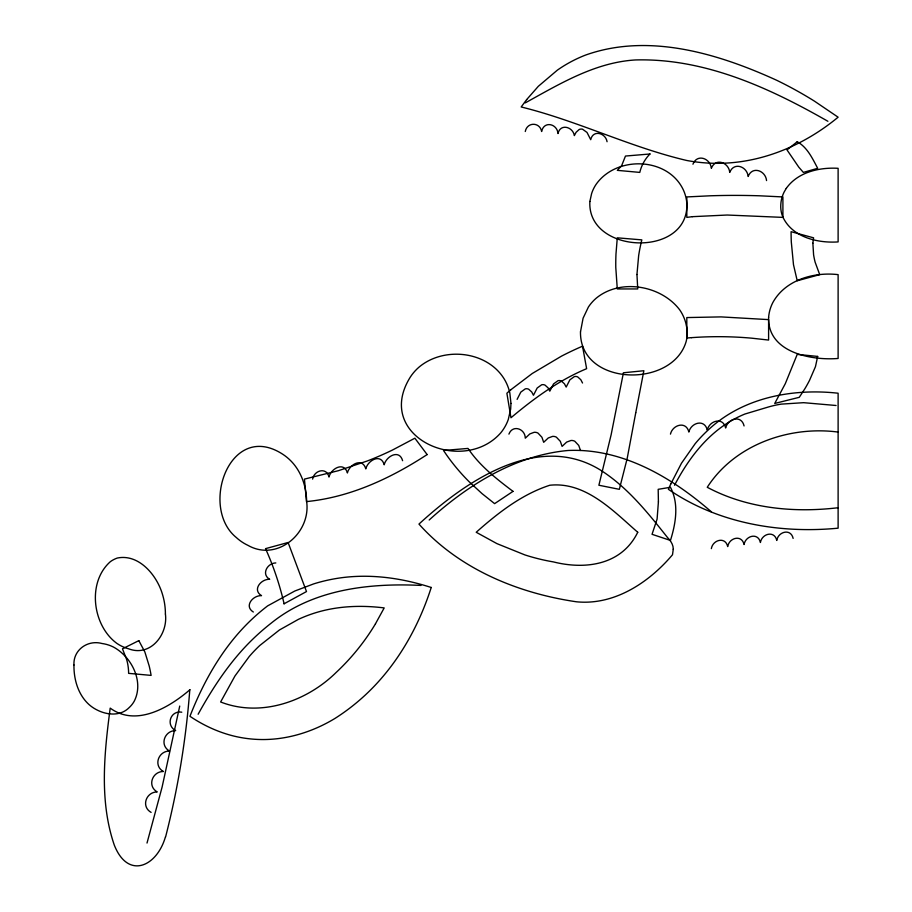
<?xml version="1.0" encoding="UTF-8"?>
<svg xmlns="http://www.w3.org/2000/svg" width="912" height="912" viewBox="0 0 912 912"><rect width="100%" height="100%" fill="white"/><g stroke="black" fill="none" stroke-linecap="round" stroke-linejoin="round"><path stroke-width="1.37" d="M179.732 706.059L162.108 787.056L147.014 843.053M517.104 399.365L520.809 392.103L525.278 388.877A4.982 4.982 0 0 1 528.675 389.219L531.753 392.012L533.463 395.272L537.168 388.022L541.637 384.796A4.982 4.982 0 0 1 545.034 385.126L548.112 387.919L549.811 391.18L553.527 383.929L557.996 380.703A4.982 4.982 0 0 1 561.393 381.034L564.46 383.827L566.17 387.087L569.875 379.837L574.355 376.61A4.982 4.982 0 0 1 577.752 376.952L580.819 379.734L582.529 383.006M165.414 836.92C156.875 866.696 127.999 879.852 114.296 845.105C99.214 801.124 104.253 753.301 110.204 708.111C136.105 727.195 169.244 707.552 189.947 689.7M312.634 479.108C314.047 470.284 326.701 466.739 328.993 477.056C330.976 468.529 344.155 461.164 347.392 472.963C349.376 464.436 362.554 457.072 365.792 468.882C367.775 460.355 380.965 452.979 384.191 464.789C386.186 456.262 399.365 448.898 402.602 460.697M711.349 548.625C712.762 539.813 725.416 536.256 727.708 546.573C729.121 537.761 741.775 534.215 744.067 544.532C745.48 535.72 758.123 532.175 760.414 542.492C761.839 533.68 774.482 530.123 776.773 540.44C778.187 531.628 790.841 528.082 793.132 538.399M525.278 131.499C527.045 121.889 539.87 121.889 541.637 131.499C543.837 120.635 557.198 123.576 557.996 133.551C560.287 123.234 572.941 126.779 574.355 135.592L576.065 132.331L579.131 129.538A4.982 4.982 0 0 1 582.529 129.208L587.009 132.434L590.714 139.684C593.005 129.367 605.648 132.913 607.073 141.725M670.457 434.123C672.611 424.661 686.269 420.694 688.856 432.071C691.011 422.621 704.668 418.654 707.256 430.031C709.411 420.58 723.068 416.613 725.656 427.99C727.822 418.528 741.467 414.561 744.067 425.938M674.538 485.241C686.884 461.7 703.049 439.333 725.405 424.399A111.025 111.025 0 0 1 744.808 414.059L766.559 407.539A108.425 108.425 0 0 1 781.082 404.141L803.609 402.682L836.076 405.498M198.132 714.244C213.134 687.112 230.371 660.847 252.761 639.198A224.865 224.865 0 0 1 271.138 623.192C312.93 589.323 369.029 582.882 421.002 585.424M375.482 623.785L384.191 607.916C362.497 605.215 340.176 605.842 319.018 611.747A136.492 136.492 0 0 0 298.384 619.362L279.448 629.975L259.669 645.593A144.199 144.199 0 0 0 249.25 656.503L234.965 675.986L220.624 701.978C260.65 717.641 306.523 701.579 336.061 672.543A225.538 225.538 0 0 0 375.493 623.797M692.949 164.217C697.099 153.398 710.391 158.312 711.349 168.31C715.51 157.48 728.791 162.393 729.748 172.402C733.909 161.572 747.202 166.486 748.148 176.483C752.309 165.665 765.601 170.578 766.559 180.576M508.919 434.123C512.681 424.194 525.301 428.8 525.278 438.205L529.838 433.918L534.158 432.311A6.84 6.84 0 0 1 537.989 433.086L541.922 437.247L543.677 442.297L548.237 437.999L552.558 436.403A6.84 6.84 0 0 1 556.388 437.179L560.333 441.34L562.088 446.39L566.648 442.092L570.958 440.496A6.84 6.84 0 0 1 574.799 441.26L578.732 445.432L580.488 450.471M429.176 520C467.856 484.888 515.109 455.282 568.222 450.471C622.394 448.134 671.813 477.386 711.349 511.814M525.278 102.874C559.808 83.847 595.297 62.244 635.698 59.941C704.634 58.106 769.329 87.78 827.891 121.285M284.008 603.824L306.5 591.557L288.101 542.492L265.609 548.625M275.823 562.932C267.398 563.023 260.969 574.286 269.69 579.291C261.151 578.835 251.929 589.802 261.516 595.65C252.966 595.194 243.755 606.161 253.331 612.009M838.117 507.733C793.828 513 747.088 508.543 707.256 487.282C734.662 444.691 789.097 425.608 838.117 432.071M650.005 153.991L625.472 156.043L621.653 165.665L617.287 170.35L639.779 172.402A39.353 39.353 0 0 1 649.96 153.957M181.773 712.192C170.396 710.254 165.528 725.234 175.64 730.603C164.491 730.523 159.224 745.241 169.507 751.043C158.346 750.975 153.091 765.692 163.373 771.495C152.213 771.415 146.957 786.133 157.24 791.935C146.08 791.867 140.824 806.584 151.107 812.387M265.529 548.659A292.535 292.535 0 0 1 284.099 603.812M189.799 689.689A853.005 853.005 0 0 1 165.585 836.965M658.407 501.896L657.096 519.099L652.046 534.307L670.457 540.44C675.781 523.385 679.155 503.857 670.457 487.282L658.19 489.322L658.407 501.896M636.952 274.512L637.739 288.944L617.287 288.944L615.782 267.49A236.14 236.14 0 0 1 615.976 254.049L617.287 237.827L641.831 239.879A173.679 173.679 0 0 0 638.651 255.622L636.952 274.512M768.599 317.57C767.585 352.283 811.042 360.696 838.117 358.462L838.117 274.637C813.789 271.753 785.209 279.938 772.795 302.624A38.464 38.464 0 0 0 768.599 317.57M580.488 331.888C579.656 386.335 672.691 388.82 686.223 341.248A32.376 32.376 0 0 0 686.816 327.796L685.778 322.928A42.431 42.431 0 0 0 679.748 309.909C661.189 285.342 620.342 278.103 596.072 298.315A42.02 42.02 0 0 0 588.388 307.048L583.087 318.208L580.488 331.888M812.866 243.208L813.584 254.699A74.955 74.955 0 0 0 815.168 262.303L819.717 274.637L797.225 280.771L793.486 264.697L791.308 242.011A245.191 245.191 0 0 1 791.092 231.694L813.584 237.827L812.866 243.208M73.952 664.996C73.735 679.326 78.101 694.659 88.988 704.531A36.856 36.856 0 0 0 97.709 710.3C107.741 715.236 120.772 716.148 129.151 707.598A25.422 25.422 0 0 0 134.235 701.203C144.256 681.549 131.51 656.549 113.156 646.893A36.343 36.343 0 0 0 101.996 643.507C87.7 639.574 73.108 649.925 73.952 664.996M306.649 501.691C311.083 532.996 277.294 562.009 248.041 545.399A45.896 45.896 0 0 1 236.288 537.499C199.614 507.779 229.151 421.948 280.907 453.093A49.123 49.123 0 0 1 292.353 462.464C301.952 473.111 306.455 487.532 306.649 501.691M165.414 614.05C168.15 634.444 150.389 657.221 128.615 648.808A38.965 38.965 0 0 1 117.067 643.53C92.477 625.735 86.822 582.437 110.375 561.655A26.516 26.516 0 0 1 117.306 558.041C138.624 553.641 156.385 574.72 162.154 593.313A67.796 67.796 0 0 1 165.414 614.05M673.261 549.298L672.497 554.758C649.013 582.563 614.255 605.614 576.395 601.783C517.708 593.165 459.124 569.02 418.961 524.081C465.074 481.673 537.841 431.205 600.609 470.159C627.593 487.327 647.828 512.738 667.47 537.476C670.582 540.645 673.398 544.658 673.261 549.298M510.971 403.446L510.663 409.078L508.28 419.531A43.901 43.901 0 0 1 500.722 432.881C462.316 476.395 372.86 436.472 410.434 376.895A47.333 47.333 0 0 1 418.699 367.411C443.3 346.298 486.826 350.732 504.211 378.97A46.341 46.341 0 0 1 509.842 393.038L510.971 403.446M589.87 201.461C586.872 254.482 689.711 258.313 686.816 203.068A39.113 39.113 0 0 0 683.396 190.027C667.926 156.784 616.09 155.382 595.912 184.634A36.035 36.035 0 0 0 591.614 193.583L589.87 201.461M817.676 356.421L815.465 366.647L809.582 380.247A140.528 140.528 0 0 1 804.76 388.922L799.265 397.313L774.733 403.446L785.3 383.678L797.225 354.38L817.676 356.421M635.744 412.748L627.194 458.428L619.339 489.322L598.888 485.241L611.131 434.773L623.42 372.78L643.872 370.728L635.744 412.748M431.228 587.476C417.479 630.488 393.631 670.958 359.123 700.53A209.236 209.236 0 0 1 335.126 718.337C313.135 731.72 287.633 739.792 261.767 739.541A123.815 123.815 0 0 1 234.076 736.121C218.31 732.268 203.387 725.371 189.947 716.285C203.524 681.538 222.289 648.158 249.147 621.904A200.697 200.697 0 0 1 267.649 605.876L294.781 591.033L313.66 583.897A167.637 167.637 0 0 1 343.3 577.501C372.905 573.899 402.979 578.379 431.228 587.476M670.765 483.987L668.405 489.322C717.573 523.157 779.464 533.828 838.117 528.173L838.117 393.22C792.38 388.136 742.436 397.609 708.088 430.088A138.373 138.373 0 0 0 695.172 443.688L681.481 463.216L670.765 483.987M786.235 188.431L784.058 192.17A31.578 31.578 0 0 0 780.786 204.676A27.36 27.36 0 0 0 782.656 216.566C791.89 237.211 817.448 243.299 838.117 241.919L838.117 168.31C819.25 167.192 797.692 172.14 786.235 188.431M637.739 532.266C621.847 564.824 585.823 570.046 553.447 561.917A204.06 204.06 0 0 1 524.856 554.906L496.937 543.632L476.212 532.266C498.02 512.932 521.744 494.35 549.811 485.241C585.515 481.445 613.126 510.811 637.739 532.266M526.68 99.568L521.185 106.966C577.604 120.829 630.124 147.197 686.69 160.466A166.292 166.292 0 0 0 722.578 163.248C764.986 161.926 805.684 144.039 838.117 117.192L814.405 101.118A398.647 398.647 0 0 0 776.625 80.245C718.12 53.534 648.535 32.501 585.344 55.153A131.442 131.442 0 0 0 557.38 70.133L538.331 86.298L526.68 99.568M510.777 389.8L506.878 393.22L510.971 417.764C533.987 398.373 558.714 380.395 586.621 368.687L582.529 346.195A316.293 316.293 0 0 0 561.507 356.136L532.255 373.498L510.777 389.8M797.225 141.725L786.999 149.91L798.787 167.158L803.358 172.402L817.676 168.31C812.467 158.494 807.371 147.345 797.225 141.725M513.011 491.374L494.612 503.641L482.026 493.609L469.053 481.661A203.729 203.729 0 0 1 446.584 454.985L443.494 450.471L468.027 448.43C479.678 465.793 496.504 478.891 513.011 491.374M427.135 454.564C390.803 478.264 350.128 497.336 306.5 501.589L304.448 479.108L338.386 470.695L367.331 460.959A331.216 331.216 0 0 0 392.434 450.061L414.869 438.205L427.135 454.564M138.829 640.634L122.47 648.808L126.665 659.547A50.935 50.935 0 0 1 128.626 673.352L151.107 675.393A137.735 137.735 0 0 0 149.18 665.931L144.871 651.989L138.829 640.634M692.242 216.68L686.816 217.387L686.816 196.935L710.448 195.784A772.829 772.829 0 0 1 759.274 195.784L782.906 196.935L782.906 217.387L727.217 215.027L692.242 216.68M691.433 337.657L686.816 338.021L686.816 317.57L721.016 316.897L768.599 319.622L768.599 340.062L751.762 338.181A371.56 371.56 0 0 0 696.107 337.349L691.433 337.657"/></g></svg>
